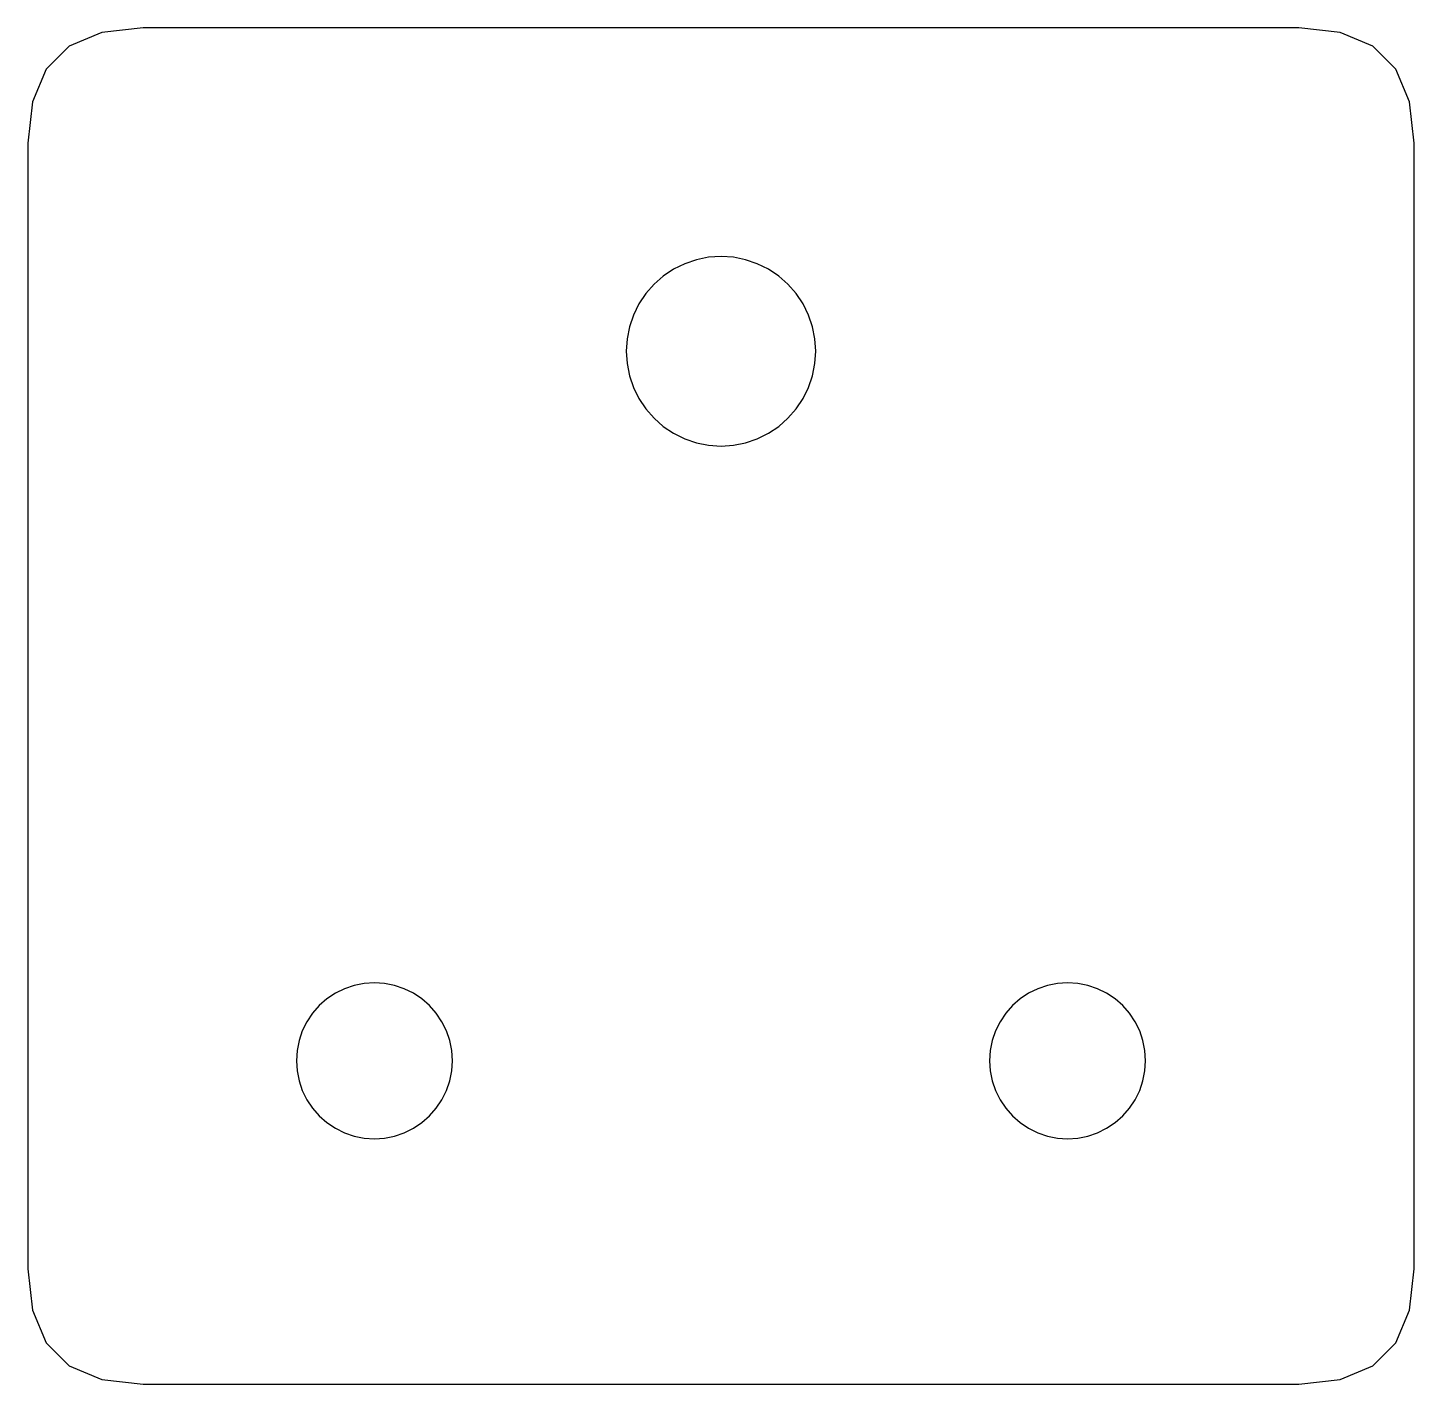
# Model space of a CAD drawing. Header units: millimetres. Extents: x -30 to 30, y -44.7 to 14.
import ezdxf

# ---------------------------------------------------------------- set-up
doc = ezdxf.new("R2010")
doc.units = ezdxf.units.MM

msp = doc.modelspace()

# ---------------------------------------------------------------- linework, layer by layer
at = {"layer": 'HOLES'}
for points in [[(4.1, 0), (4.0649, 0.5352), (3.9603, 1.0612), (3.7879, 1.569), (3.5507, 2.05), (3.2527, 2.4959), (2.8991, 2.8991), (2.4959, 3.2527), (2.05, 3.5507), (1.569, 3.7879), (1.0612, 3.9603), (0.5352, 4.0649), (0, 4.1), (-0.5352, 4.0649), (-1.0612, 3.9603), (-1.569, 3.7879), (-2.05, 3.5507), (-2.4959, 3.2527), (-2.8991, 2.8991), (-3.2527, 2.4959), (-3.5507, 2.05), (-3.7879, 1.569), (-3.9603, 1.0612), (-4.0649, 0.5352), (-4.1, 0), (-4.0649, -0.5352), (-3.9603, -1.0612), (-3.7879, -1.569), (-3.5507, -2.05), (-3.2527, -2.4959), (-2.8991, -2.8991), (-2.4959, -3.2527), (-2.05, -3.5507), (-1.569, -3.7879), (-1.0612, -3.9603), (-0.5352, -4.0649), (0, -4.1), (0.5352, -4.0649), (1.0612, -3.9603), (1.569, -3.7879), (2.05, -3.5507), (2.4959, -3.2527), (2.8991, -2.8991), (3.2527, -2.4959), (3.5507, -2.05), (3.7879, -1.569), (3.9603, -1.0612), (4.0649, -0.5352)], [(-11.625, -30.7), (-11.6539, -30.2595), (-11.74, -29.8265), (-11.8819, -29.4084), (-12.0772, -29.0125), (-12.3224, -28.6454), (-12.6135, -28.3135), (-12.9454, -28.0224), (-13.3125, -27.7772), (-13.7084, -27.5819), (-14.1265, -27.44), (-14.5595, -27.3539), (-15, -27.325), (-15.4405, -27.3539), (-15.8735, -27.44), (-16.2916, -27.5819), (-16.6875, -27.7772), (-17.0546, -28.0224), (-17.3865, -28.3135), (-17.6776, -28.6454), (-17.9228, -29.0125), (-18.1181, -29.4084), (-18.26, -29.8265), (-18.3461, -30.2595), (-18.375, -30.7), (-18.3461, -31.1405), (-18.26, -31.5735), (-18.1181, -31.9916), (-17.9228, -32.3875), (-17.6776, -32.7546), (-17.3865, -33.0865), (-17.0546, -33.3776), (-16.6875, -33.6228), (-16.2916, -33.8181), (-15.8735, -33.96), (-15.4405, -34.0461), (-15, -34.075), (-14.5595, -34.0461), (-14.1265, -33.96), (-13.7084, -33.8181), (-13.3125, -33.6228), (-12.9454, -33.3776), (-12.6135, -33.0865), (-12.3224, -32.7546), (-12.0772, -32.3875), (-11.8819, -31.9916), (-11.74, -31.5735), (-11.6539, -31.1405)], [(18.375, -30.7), (18.3461, -30.2595), (18.26, -29.8265), (18.1181, -29.4084), (17.9228, -29.0125), (17.6776, -28.6454), (17.3865, -28.3135), (17.0546, -28.0224), (16.6875, -27.7772), (16.2916, -27.5819), (15.8735, -27.44), (15.4405, -27.3539), (15, -27.325), (14.5595, -27.3539), (14.1265, -27.44), (13.7084, -27.5819), (13.3125, -27.7772), (12.9454, -28.0224), (12.6135, -28.3135), (12.3224, -28.6454), (12.0772, -29.0125), (11.8819, -29.4084), (11.74, -29.8265), (11.6539, -30.2595), (11.625, -30.7), (11.6539, -31.1405), (11.74, -31.5735), (11.8819, -31.9916), (12.0772, -32.3875), (12.3224, -32.7546), (12.6135, -33.0865), (12.9454, -33.3776), (13.3125, -33.6228), (13.7084, -33.8181), (14.1265, -33.96), (14.5595, -34.0461), (15, -34.075), (15.4405, -34.0461), (15.8735, -33.96), (16.2916, -33.8181), (16.6875, -33.6228), (17.0546, -33.3776), (17.3865, -33.0865), (17.6776, -32.7546), (17.9228, -32.3875), (18.1181, -31.9916), (18.26, -31.5735), (18.3461, -31.1405)]]:
    msp.add_lwpolyline(points, close=True, dxfattribs=at)
at = {"layer": 'OUTLINE'}
msp.add_lwpolyline([(-30, -39.7), (-29.8, -41.5), (-29.2, -42.9), (-28.2, -43.9), (-26.8, -44.5), (-25, -44.7), (25, -44.7), (26.8, -44.5), (28.2, -43.9), (29.2, -42.9), (29.8, -41.5), (30, -39.7), (30, 9), (29.8, 10.8), (29.2, 12.2), (28.2, 13.2), (26.8, 13.8), (25, 14), (-25, 14), (-26.8, 13.8), (-28.2, 13.2), (-29.2, 12.2), (-29.8, 10.8), (-30, 9)], close=True, dxfattribs=at)

doc.saveas('drawing.dxf')
